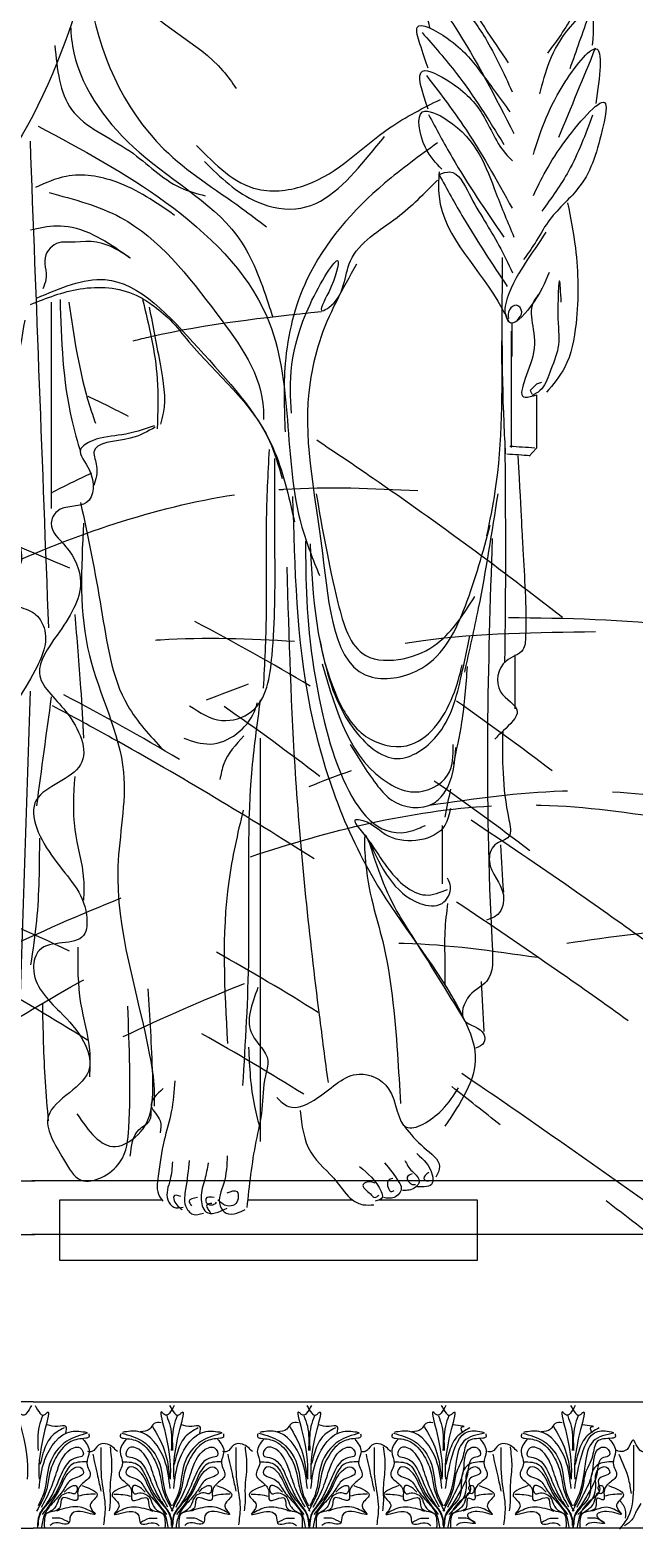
# Model space of a CAD drawing. Extents: x 3172 to 33391, y 13916 to 34175.
# Drawn here: x 8666 to 9230, y 30020 to 31418 of the extents above; entities that cross this region are included whole.
import ezdxf

# ---------------------------------------------------------------- set-up
doc = ezdxf.new("R2010")
doc.units = 0
doc.layers.get('0').update_dxf_attribs({"linetype": 'CONTINUOUS'})

# ---------------------------------------------------------------- blocks, each defined once
blk = doc.blocks.new('A$C62E27FF9')
at = {"color": 4}
for points, knots in [([(2604.1, 2648.1), (2609.5, 2649.5), (2666.8, 2663.5), (2726.1, 2669.8), (2779.8, 2675.6)], [3951.174304, 3951.174304, 3951.174304, 3951.174304, 3968.104713, 4129.127709, 4129.127709, 4129.127709, 4129.127709]), ([(2019.6, 2390.1), (2077, 2434.7), (2152.5, 2490.4), (2231.3, 2543.7), (2249, 2555.4)], [3316.933159, 3316.933159, 3316.933159, 3316.933159, 3535.309121, 3597.934756, 3597.934756, 3597.934756, 3597.934756]), ([(2740.1, 2509.4), (2741.6, 2509.5), (2784.5, 2512.6), (2827.9, 2510.5), (2869.6, 2508.4)], [1949.480807, 1949.480807, 1949.480807, 1949.480807, 1954.279277, 2079.106889, 2079.106889, 2079.106889, 2079.106889]), ([(1721.3, 2286.4), (1741.6, 2304.2), (1790.9, 2346.6), (1840.8, 2388), (1870.3, 2411.9)], [3033.684273, 3033.684273, 3033.684273, 3033.684273, 3114.834321, 3229.132713, 3229.132713, 3229.132713, 3229.132713]), ([(2624.9, 2369.1), (2626.5, 2369.2), (2669.4, 2372.3), (2712.7, 2370.2), (2754.5, 2368.1)], [1949.480807, 1949.480807, 1949.480807, 1949.480807, 1954.279277, 2079.106889, 2079.106889, 2079.106889, 2079.106889]), ([(1742, 2211.8), (1762.3, 2229.6), (1811.6, 2271.9), (1861.5, 2313.4), (1891, 2337.3)], [3033.684273, 3033.684273, 3033.684273, 3033.684273, 3114.834321, 3229.132713, 3229.132713, 3229.132713, 3229.132713])]:
    blk.add_open_spline(points, degree=3, knots=knots, dxfattribs=at)
for points in [[(2424.6, 2577.6), (2437.1, 2584.1), (2449.6, 2590.3), (2462.3, 2596.2)], [(2527.7, 2506.4), (2540.1, 2512.9), (2552.7, 2519.1), (2565.4, 2525)], [(2479.4, 2436), (2550.1, 2467.3), (2623.5, 2493.2), (2698.6, 2504.6)], [(2255, 2326.1), (2290.2, 2347.2), (2326.1, 2367.3), (2362.8, 2386.3)], [(2029.3, 2247.1), (2058.6, 2269.4), (2088.3, 2291.2), (2118.6, 2312.2)], [(2246.1, 2242), (2275.4, 2264.3), (2305.1, 2286.1), (2335.4, 2307.1)], [(2377.1, 2257.7), (2412.3, 2278.9), (2448.2, 2298.9), (2484.9, 2317.9)], [(2050, 2172.5), (2079.3, 2194.8), (2109, 2216.6), (2139.3, 2237.6)], [(1743.9, 2044.1), (1796.1, 2089), (1848.3, 2133.9), (1901.4, 2177.6)], [(1870.4, 2126.6), (1884.1, 2140), (1897.9, 2153.2), (1911.8, 2166.4)], [(1641, 1914.7), (1686.1, 1959.5), (1732, 2003.5), (1778.5, 2046.6)]]:
    blk.add_open_spline(points, degree=3, dxfattribs=at)

msp = doc.modelspace()

# ---------------------------------------------------------------- linework, layer by layer
for p, q in [((9116.0932, 31144.24207), (9116.0932, 31113.31105)), ((9115.52053, 31136.65571), (9115.52053, 31028.42354)), ((9139.29166, 31087.43373), (9133.17087, 31081.31864)), ((9143.88227, 31088.9625), (9139.29166, 31087.43373)), ((9133.17087, 31081.31864), (9134.70108, 31078.26109)), ((9139.27165, 31077.569), (9139.27165, 31037.51944)), ((9139.06676, 31051.73394), (9139.06676, 31027.6843)), ((9139.06676, 31027.6843), (9132.37887, 31020.11311)), ((6875.46774, 30344.51661), (8670.85692, 30344.51661)), ((10463.49814, 30344.51661), (8668.10896, 30344.51661)), ((6825.47844, 30294.50592), (8670.85692, 30294.50592)), ((10513.48744, 30294.50592), (8668.10896, 30294.50592))]:
    msp.add_line(p, q)
at = {"color": 7}
for p, q in [((8669.48294, 30138.47704), (6669.48294, 30138.47704)), ((8669.48294, 30138.47704), (10669.48294, 30138.47704)), ((7118.87267, 30020.6218), (8669.48294, 30020.6218)), ((10220.09321, 30020.6218), (8669.48294, 30020.6218))]:
    msp.add_line(p, q, dxfattribs=at)
for points in [[(8992.75288, 30326.86981), (9083.91757, 30326.86981), (9083.91757, 30270.21342), (8694.20083, 30270.21342), (8694.20083, 30326.86981), (8789.48811, 30326.86981)], [(8869.56374, 30326.86981), (8967.21728, 30326.86981)], [(8869.56374, 30326.86981), (8967.21728, 30326.86981)], [(8992.75288, 30326.86981), (9083.91757, 30326.86981)]]:
    msp.add_lwpolyline(points)
for points, knots in [([(8703.33713, 31667.21043), (8710.7382, 31624.27494), (8721.87888, 31497.5037), (8711.78679, 31431.97808), (8663.40171, 31312.6012), (8615.57967, 31267.47212), (8612.15395, 31222.97931), (8598.45111, 31181.90903), (8565.90685, 31157.95137)], [253.5739296484, 253.5739296484, 253.5739296484, 253.5739296484, 345.8093518871, 408.0087465522, 535.4604609655, 573.3176536095, 626.1513817813, 666.0048240641, 666.0048240641, 666.0048240641, 666.0048240641]), ([(8704.25051, 31421.13671), (8704.6251, 31412.74175), (8709.76244, 31368.35402), (8766.9558, 31292.2509), (8861.85941, 31243.66948), (8884.08404, 31176.77949), (8892.02186, 31152.99243), (8892.9869, 31150.1005)], [39.1614010004, 39.1614010004, 39.1614010004, 39.1614010004, 57.0291236309, 135.0084317071, 224.5337069548, 271.0748212991, 277.5161964783, 277.5161964783, 277.5161964783, 277.5161964783]), ([(9121.83901, 31020.5765), (9124.98154, 30960.2788), (9126.85558, 30920.32703), (9130.1392, 30877.54163), (9128.34535, 30835.98089), (9104.65775, 30831.09621), (9097.69255, 30798.89207), (9130.13479, 30784.15574), (9110.25612, 30766.55759), (9102.84488, 30758.99032), (9100.39673, 30756.49063)], [96.5683383719, 96.5683383719, 96.5683383719, 96.5683383719, 126.0284216561, 182.6555600069, 191.9653290195, 205.1393600299, 225.5522623693, 242.3913037099, 258.101777564, 265.8512999816, 265.8512999816, 265.8512999816, 265.8512999816]), ([(9107.68535, 30763.78989), (9106.96336, 30738.17129), (9107.07271, 30707.32881), (9117.43421, 30663.18458), (9097.42413, 30660.05605), (9091.55913, 30634.70238), (9112.12292, 30618.03674), (9106.45565, 30592.43279), (9096.41909, 30588.99084), (9092.59824, 30587.68051)], [190.6414678261, 190.6414678261, 190.6414678261, 190.6414678261, 248.1028383291, 259.0572277176, 269.7102619997, 281.258277297, 304.996041573, 318.2884993581, 326.4594959815, 326.4594959815, 326.4594959815, 326.4594959815])]:
    msp.add_open_spline(points, degree=3, knots=knots)
for points in [[(8721.88944, 31564.40834), (8721.88944, 31451.41529), (8791.48842, 31306.55241), (8863.98734, 31251.50452), (8887.18701, 31234.12096)], [(8740.05536, 31555.43671), (8764.62261, 31449.07773), (8846.51346, 31379.53531), (8858.79706, 31363.17239)], [(9040.38628, 31497.56565), (9068.52905, 31453.38246), (9112.7534, 31387.10769)], [(9191.00279, 31479.22469), (9173.17024, 31431.71549), (9149.3935, 31396.0836)], [(9039.59285, 31420.00031), (9035.45475, 31465.74539), (9063.43614, 31445.41424), (9091.41751, 31409.83473), (9116.46802, 31360.01059)], [(9036.3659, 31459.40745), (9062.49845, 31421.24925), (9118.0444, 31321.03148)], [(9037.99852, 31381.8794), (9030.36724, 31404.75194), (9027.82347, 31420.00031), (9055.80486, 31409.83473), (9086.32998, 31379.338), (9114.31137, 31341.21709)], [(9142.35206, 31358.02656), (9170.79735, 31420.48473), (9187.81498, 31434.08616), (9191.21849, 31403.48296)], [(9188.0307, 31431.71549), (9170.19815, 31381.23698)], [(9032.3455, 31415.22426), (9064.50866, 31377.06606), (9108.733, 31310.79129)], [(8689.67598, 31403.16324), (8705.27296, 31343.43043), (8759.86243, 31304.47425), (8806.6534, 31270.71222), (8830.04889, 31262.92098)], [(9136.23127, 31301.46195), (9163.9903, 31366.07904), (9194.62203, 31400.08261), (9194.62203, 31349.07727)], [(9193.97487, 31400.53758), (9159.79582, 31317.39649)], [(9037.99852, 31343.7585), (9032.91099, 31379.338), (9058.34861, 31369.17243), (9088.87375, 31338.67571), (9111.7676, 31300.5548), (9116.85513, 31295.47201)], [(9036.3659, 31375.05773), (9070.53926, 31328.86623), (9116.46802, 31251.34157)], [(8821.94621, 31309.9929), (8879.26978, 31269.08559), (8924.30973, 31273.17633), (9002.10602, 31326.35582), (9049.58459, 31352.90854)], [(9136.23127, 31263.24263), (9166.83521, 31315.22091), (9203.55995, 31348.85392), (9200.49957, 31324.39355), (9177.54661, 31269.35772), (9150.00304, 31238.78226), (9137.76148, 31218.90821), (9127.05008, 31203.62048)], [(9050.71733, 31287.84783), (9035.45475, 31308.17898), (9032.91099, 31341.21709), (9055.80486, 31333.59292), (9101.59256, 31264.97528), (9118.0444, 31224.56805)], [(9038.37609, 31338.90786), (9060.48826, 31298.74133), (9108.733, 31224.43326)], [(9191.36906, 31338.06941), (9169.03172, 31285.99748), (9144.21246, 31248.80324)], [(8674.07899, 31327.84796), (8793.2844, 31256.81341), (8887.45887, 31150.45441), (8920.21519, 30954.09936), (8936.59336, 30909.10133)], [(8666.47569, 31314.00213), (8683.66901, 30860.03024)], [(8829.18786, 31294.96339), (8878.48713, 31257.29903), (8919.08653, 31251.50452), (8982.88559, 31300.7579), (8997.38536, 31318.14144)], [(9046.68463, 31312.34693), (8997.38536, 31274.68257), (8924.88644, 31184.86759), (8904.58674, 31106.64164), (8904.58674, 31042.90196)], [(8801.4544, 31244.74144), (8746.86495, 31275.90637), (8700.07396, 31281.10054), (8671.47948, 31270.71222)], [(9048.17356, 31285.30643), (9048.17356, 31262.43389), (9106.68007, 31158.23675), (9109.22384, 31153.15396)], [(9048.17356, 31282.76504), (9058.34861, 31285.30643), (9076.15495, 31264.97528), (9104.13632, 31216.68881), (9116.85513, 31191.27487)], [(9048.17356, 31282.76504), (9071.06742, 31242.10275), (9111.7676, 31178.56789)], [(8910.38665, 31060.2855), (8927.7864, 31161.68952), (8953.88601, 31202.25113), (8945.18613, 31173.27856), (8939.38622, 31155.89501), (8945.18613, 31158.79227), (8965.48584, 31202.25113), (9008.9852, 31242.81274), (9046.68463, 31277.57983)], [(8684.19, 31265.99081), (8750.88903, 31242.81274), (8840.78769, 31152.99776), (8884.28705, 31063.18277), (8884.28705, 31054.49099)], [(9168.17362, 31256.39167), (9175.38968, 31214.57746), (9176.0164, 31143.99834), (9165.30502, 31102.72146), (9148.47285, 31079.78986)], [(8666.79025, 31231.22371), (8721.88944, 31228.32645), (8759.58888, 31205.14839), (8739.28919, 31216.73742), (8698.6898, 31219.63468), (8695.78984, 31219.63468), (8681.29005, 31208.04565), (8681.29005, 31184.86759), (8678.39009, 31176.17581)], [(9147.96864, 31228.99615), (9127.76366, 31198.71689), (9110.44511, 31162.67017), (9109.82745, 31153.00152), (9113.39434, 31145.87569)], [(8971.28576, 31199.35388), (8936.48628, 31126.92243), (8927.7864, 31089.25808), (8939.38622, 30929.90891), (8985.78553, 30814.0186), (9032.18484, 30822.71038), (9072.78426, 30880.65553), (9095.9839, 30955.98423)], [(9107.15997, 31205.50019), (9108.60318, 31051.22017), (9110.04641, 31022.38279)], [(8672.59017, 31167.48404), (8736.38923, 31184.86759), (8823.38794, 31121.12792), (8892.9869, 31028.41567), (8913.28661, 30958.88148)], [(9150.85508, 31191.50755), (9133.53651, 31159.78642), (9113.33155, 31145.36774), (9110.44511, 31152.57708)], [(9162.24463, 31163.87238), (9160.71444, 31183.74643), (9159.18423, 31148.58466), (9159.18423, 31121.06674), (9151.53325, 31098.13514), (9142.35206, 31081.31864), (9134.70108, 31076.73232)], [(8666.79025, 31161.68952), (8713.18957, 31176.17581), (8765.3888, 31170.3813), (8779.88859, 31161.68952), (8797.28834, 31147.20323), (8814.68807, 31126.92243), (8890.08696, 31034.21019), (8901.68678, 30999.44309)], [(9141.70796, 31171.7068), (9137.25017, 31165.91707), (9136.35862, 31116.92705), (9128.58029, 31075.20354), (9139.27165, 31077.569)], [(8686.21761, 31163.71144), (8686.21761, 31031.91255), (8686.21761, 30976.99634), (8686.21761, 30971.50473)], [(8694.46272, 31166.45724), (8705.45619, 31053.87902), (8713.7013, 31023.67511)], [(8702.70782, 31163.71144), (8721.9464, 31067.60808), (8727.44313, 31051.13322)], [(8771.41703, 31166.45724), (8785.15887, 31092.32037), (8785.15887, 31045.64159)], [(8788.45692, 31049.96053), (8791.05642, 31060.34885), (8788.45692, 31104.49918), (8778.05893, 31159.03784)], [(9120.97395, 31147.21179), (9125.43255, 31154.78297), (9120.5281, 31161.01806), (9113.84019, 31156.56443), (9112.94847, 31148.54788)], [(8661.56332, 31147.13679), (8656.65095, 30938.55511), (8656.65095, 30918.92389), (8639.45763, 30906.65438), (8651.73857, 30882.11536), (8668.93189, 30874.75364), (8678.75664, 30862.48414), (8671.38807, 30820.7678), (8629.63286, 30698.07269), (8651.73857, 30671.07977), (8651.73857, 30656.35637), (8614.89574, 30536.11515), (8641.9138, 30514.03004), (8654.19475, 30494.39882), (8624.72048, 30460.04419), (8629.63286, 30437.95908), (8629.63286, 30415.87395), (8614.89574, 30408.51225)], [(9106.38199, 31127.61364), (9100.39673, 30987.63064), (9092.59824, 30946.07737)], [(8782.4105, 31048.38741), (8752.17845, 31040.14998), (8724.69477, 31034.65836), (8713.7013, 31026.42093), (8721.9464, 31007.20025), (8719.19804, 30976.99634), (8691.71435, 30968.75891), (8686.21761, 30957.77567), (8699.95946, 30935.80919), (8713.7013, 30902.85947), (8691.71435, 30853.43488), (8675.22414, 30817.73936), (8699.95946, 30782.04382), (8713.7013, 30732.61924), (8672.47577, 30699.66953), (8688.96599, 30644.75331), (8719.19804, 30592.58293), (8716.44966, 30573.36225), (8675.22414, 30559.6332), (8669.72741, 30543.15834), (8694.46272, 30501.97119), (8716.44966, 30474.51309), (8721.9464, 30449.8008), (8683.62729, 30405.13105), (8697.60095, 30364.70002), (8714.25705, 30345.28598), (8750.3453, 30361.92659), (8758.67334, 30393.82107), (8757.67518, 30507.46281)], [(8783.25793, 31047.36345), (8759.86243, 31036.97514), (8726.06895, 31023.98974), (8728.66845, 31011.00435), (8726.06895, 30992.82479)], [(8815.39093, 30787.53545), (8845.62298, 30773.80639), (8873.10667, 30782.04382), (8892.34525, 30834.21422), (8895.09361, 30927.57176), (8895.09361, 31018.1835)], [(8889.59687, 31026.42093), (8886.8485, 30957.77567), (8886.8485, 30872.65556), (8884.10014, 30804.01031)], [(9111.48962, 31022.38279), (9133.13781, 31020.94092)], [(9114.37603, 31029.59213), (9137.46745, 31028.15026)], [(8713.7013, 30976.99634), (8732.93987, 30878.14718), (8757.67518, 30787.53545), (8790.65561, 30746.3483)], [(8911.58381, 30982.48796), (8928.07404, 30784.78964), (8994.03487, 30614.54941), (9068.24082, 30501.97119), (9081.98266, 30460.78404), (9053.60575, 30395.49668)], [(8933.58632, 30984.95681), (8953.88601, 30883.55279), (8979.98563, 30834.29941), (9014.78511, 30831.40215), (9046.68463, 30845.88844), (9081.48411, 30889.34731)], [(9102.99623, 30985.03357), (9084.79973, 30878.55333), (9071.80225, 30818.82052)], [(8716.44966, 30957.77567), (8721.9464, 30834.21422), (8753.69797, 30725.48123), (8748.52952, 30637.69963), (8778.10546, 30461.77021), (8782.2695, 30429.87571), (8782.4105, 30414.10527)], [(8923.63084, 30940.88322), (8931.42933, 30821.4176), (9022.41179, 30670.78703), (9035.40927, 30675.98119)], [(8927.7864, 30938.60068), (8953.88601, 30793.7378), (8979.98563, 30758.97071), (9017.68507, 30750.27893), (9061.18443, 30796.63505), (9069.8843, 30825.60763)], [(9097.79724, 30943.4803), (9097.79724, 30564.3068), (9092.59824, 30530.54478), (9077.00124, 30517.55938), (9071.80225, 30494.18567), (9089.99875, 30481.20028), (9089.99875, 30473.40904), (9082.20024, 30468.21489)], [(8906.08708, 30916.58852), (8914.33219, 30718.89019), (8936.31913, 30499.22538), (8944.56424, 30436.07174)], [(8708.20455, 30872.65556), (8713.7013, 30804.01031), (8716.44966, 30757.33153)], [(8936.62833, 30849.98546), (8967.82231, 30766.87895), (9009.41428, 30738.31108), (9045.80726, 30759.08771), (9069.20275, 30816.22345), (9077.00124, 30852.58255)], [(9119.06829, 30834.92938), (9119.06829, 30784.6719)], [(8939.22782, 30826.61176), (9001.61579, 30714.93737), (9025.01128, 30707.14614), (9056.20527, 30722.72861), (9061.40426, 30751.29647)], [(9074.40175, 30824.01467), (9069.20275, 30772.0731), (9061.40426, 30733.11692)], [(8666.47569, 30801.13658), (8656.65095, 30499.30662)], [(8686.21761, 30795.77288), (8672.47577, 30694.1779)], [(8881.35176, 30793.02707), (8873.10667, 30724.38181), (8870.35829, 30554.14159), (8864.86156, 30433.32594)], [(8809.89419, 30757.33153), (8834.62951, 30751.83991), (8875.85503, 30782.04382), (8878.6034, 30790.28125)], [(8865.92656, 30759.37945), (8847.37506, 30733.43154), (8843.66477, 30718.60417)], [(8881.35176, 30757.33153), (8881.35176, 30381.15554)], [(8965.22281, 30751.29647), (8991.2178, 30712.34029), (9004.21529, 30699.3549), (9043.20776, 30696.75782), (9053.60575, 30707.14614), (9064.00376, 30748.69939)], [(8708.20455, 30721.636), (8708.20455, 30672.21142), (8716.44966, 30625.53265), (8716.44966, 30606.31197)], [(9058.80476, 30709.74321), (9053.60575, 30683.77243)], [(8865.30214, 30690.2733), (8851.95471, 30623.59825), (8850.84242, 30472.46814)], [(9058.80476, 30691.56366), (9053.60575, 30675.98119), (9001.61579, 30665.59287), (8973.0213, 30681.17535), (8970.42181, 30681.17535), (8975.6208, 30670.78703), (9001.61579, 30634.42793), (9035.40927, 30611.05422), (9056.20527, 30616.24838)], [(9072.57571, 30493.51116), (9023.10508, 30573.13966), (8990.12465, 30639.0391), (8979.13118, 30666.49721), (8979.13118, 30647.27653), (8995.62138, 30567.64804), (9009.36323, 30463.30725), (9012.11161, 30416.62848)], [(9051.00625, 30675.98119), (9051.00625, 30621.44254)], [(8675.22414, 30663.97399), (8672.47577, 30587.09131), (8666.97903, 30545.90416)], [(8983.41929, 30660.39872), (9001.61579, 30626.63669), (9030.21028, 30603.26298), (9051.00625, 30603.26298), (9058.80476, 30618.84545), (9056.20527, 30626.63669)], [(9105.59573, 30657.80164), (9108.19523, 30613.6513)], [(9056.20527, 30603.26298), (9053.60575, 30577.2922), (9053.60575, 30548.72433), (9053.60575, 30527.9477)], [(8710.95293, 30562.37902), (8713.7013, 30510.20862), (8721.9464, 30466.27566), (8721.9464, 30441.56337)], [(9087.39923, 30530.54478), (9089.99875, 30483.79736)], [(8710.15329, 30407.05129), (8746.24153, 30376.54352), (8769.83768, 30390.41068), (8780.94176, 30443.10593), (8776.77772, 30523.53551)], [(8879.17073, 30524.76192), (8873.97174, 30480.61158), (8888.41652, 30456.75891), (8886.19194, 30442.31265), (8882.85509, 30411.19763), (8877.29365, 30381.19385), (8868.77274, 30319.59269)], [(8677.9725, 30510.20862), (8680.5692, 30436.90556), (8683.46923, 30400.37622)], [(8870.35829, 30469.02147), (8875.85503, 30414.10527), (8881.35176, 30392.13879)], [(8896.68012, 30422.1201), (8907.67361, 30413.88267), (8935.15728, 30422.1201), (8973.63445, 30444.08658), (9001.11812, 30430.35753), (9017.60834, 30394.66201), (9050.73763, 30410.49046), (9066.33461, 30431.26709)], [(8790.65561, 30430.58013), (8779.66214, 30414.10527), (8787.90725, 30400.37622), (8787.90725, 30389.39297)], [(8801.6582, 30437.86764), (8798.32133, 30408.97513), (8791.64761, 30382.30511), (8786.08618, 30348.96759), (8787.19848, 30330.07632), (8790.53533, 30325.63132)], [(8760.06136, 30367.47345), (8768.3894, 30392.43435), (8778.10546, 30400.75466), (8779.49348, 30411.84839)], [(8918.44824, 30410.08638), (8928.4588, 30371.1926), (8952.9291, 30343.41133), (8967.38882, 30326.74257), (8977.39941, 30322.29757), (8987.40997, 30322.29757)], [(9016.32941, 30394.52887), (9034.12599, 30375.63761), (9048.58571, 30357.85759), (9045.24886, 30347.85633)], [(8799.43361, 30362.3026), (8797.20905, 30345.63383), (8794.98448, 30326.74257), (8800.54592, 30320.07507), (8809.4442, 30320.07507)], [(8815.00563, 30363.41384), (8811.66877, 30336.74383), (8811.66877, 30321.18632), (8818.34248, 30313.40757), (8828.35307, 30314.51881)], [(8832.8022, 30361.19134), (8829.46535, 30345.63383), (8826.12848, 30328.96508), (8830.57763, 30315.63007), (8850.59878, 30318.96381)], [(8850.59878, 30367.85885), (8847.26192, 30342.30008), (8843.92507, 30321.18632), (8849.4865, 30314.51881), (8859.49707, 30314.51881), (8867.28307, 30317.85257)], [(8997.42056, 30361.19134), (9010.76799, 30343.41133), (9012.99256, 30337.85508), (9006.31884, 30328.96508), (8996.30828, 30328.96508)], [(9016.32941, 30363.41384), (9023.00312, 30353.41259), (9029.67684, 30343.41133), (9028.56456, 30341.18883), (9023.00312, 30336.74383), (9017.44171, 30335.63258), (9014.10484, 30335.63258)], [(9027.45227, 30370.08135), (9041.91199, 30350.07883), (9041.91199, 30342.30008), (9027.45227, 30338.96633)], [(8974.06254, 30357.85759), (8994.08369, 30334.52132), (8995.19597, 30328.96508), (8988.52226, 30325.63132)], [(9005.20656, 30346.74509), (9000.75741, 30344.52259), (9004.09427, 30334.52132), (9006.31884, 30335.63258)], [(9023.00312, 30351.19009), (9018.55399, 30347.85633), (9023.00312, 30341.18883), (9026.33999, 30341.18883)], [(9038.57514, 30352.30134), (9034.12599, 30346.74509), (9036.35056, 30344.52259), (9038.57514, 30344.52259)], [(8807.21963, 30330.07632), (8800.54592, 30330.07632), (8800.54592, 30327.85382), (8808.33192, 30317.85257)], [(8850.59878, 30333.41008), (8859.49707, 30334.52132), (8860.60935, 30327.85382), (8857.2725, 30322.29757), (8850.59878, 30321.18632), (8841.7005, 30326.74257)], [(8988.52226, 30342.30008), (8980.73626, 30343.41133), (8977.39941, 30341.18883), (8984.07312, 30332.29882), (8988.52226, 30328.96508), (8991.85912, 30331.18758)], [(8822.79163, 30328.96508), (8815.00563, 30325.63132), (8817.2302, 30321.18632)], [(8838.36363, 30328.96508), (8830.57763, 30327.85382), (8831.68992, 30323.40882), (8833.91448, 30322.29757), (8837.25135, 30322.29757), (8840.5882, 30324.52007)], [(8836.13907, 30323.40882), (8831.68992, 30322.29757), (8835.02678, 30314.51881)], [(8667.79987, 30135.12409), (8658.57193, 30126.51625), (8656.41838, 30128.66836), (8658.57193, 30112.52814), (8663.9558, 30066.26018)], [(8671.16601, 30135.12409), (8680.39395, 30126.51625), (8682.5475, 30128.66836), (8680.39395, 30112.52814), (8675.01009, 30066.26018)], [(8801.07799, 30135.12409), (8791.85005, 30126.51625), (8789.6965, 30128.66836), (8791.85005, 30112.52814), (8797.23392, 30066.26018)], [(8796.75451, 30135.12409), (8805.98246, 30126.51625), (8808.136, 30128.66836), (8805.98246, 30112.52814), (8800.59859, 30066.26018)], [(8929.16192, 30135.12409), (8919.93398, 30126.51625), (8917.78043, 30128.66836), (8919.93398, 30112.52814), (8925.31785, 30066.26018)], [(8924.83844, 30135.12409), (8934.06638, 30126.51625), (8936.21993, 30128.66836), (8934.06638, 30112.52814), (8928.68252, 30066.26018)], [(9054.64014, 30135.12409), (9045.4122, 30126.51625), (9043.25865, 30128.66836), (9045.4122, 30112.52814), (9050.79607, 30066.26018)], [(9050.31666, 30135.12409), (9059.5446, 30126.51625), (9061.69815, 30128.66836), (9059.5446, 30112.52814), (9054.16073, 30066.26018)], [(9175.31398, 30135.12409), (9166.08604, 30126.51625), (9163.93249, 30128.66836), (9166.08604, 30112.52814), (9171.46991, 30066.26018)], [(9170.9905, 30135.12409), (9180.21844, 30126.51625), (9182.37199, 30128.66836), (9180.21844, 30112.52814), (9174.83457, 30066.26018)], [(8678.24041, 30125.44019), (8675.01009, 30115.7563), (8673.93231, 30093.16035)], [(8794.0036, 30125.44019), (8797.23392, 30115.7563), (8798.3117, 30093.16035)], [(8803.82891, 30125.44019), (8800.59859, 30115.7563), (8799.52081, 30093.16035)], [(8922.08753, 30125.44019), (8925.31785, 30115.7563), (8926.39563, 30093.16035)], [(8931.91284, 30125.44019), (8928.68252, 30115.7563), (8927.60474, 30093.16035)], [(9047.56574, 30125.44019), (9050.79607, 30115.7563), (9051.87384, 30093.16035)], [(9057.39105, 30125.44019), (9054.16073, 30115.7563), (9053.08296, 30093.16035)], [(9168.23959, 30125.44019), (9171.46991, 30115.7563), (9172.54768, 30093.16035)], [(9178.0649, 30125.44019), (9174.83457, 30115.7563), (9173.7568, 30093.16035)], [(8721.29832, 30108.67917), (8721.29832, 30105.52669), (8718.59335, 30104.62564), (8704.62136, 30101.47316), (8691.55069, 30087.96218), (8684.79028, 30071.29812), (8682.08531, 30057.33661), (8672.62093, 30036.61962)], [(8720.23558, 30109.29997), (8700.85265, 30101.76819), (8684.70105, 30080.24829), (8679.31718, 30053.34871), (8673.93231, 30041.51271)], [(8675.01009, 30057.65234), (8680.39395, 30084.5525), (8705.07252, 30110.9312), (8719.49467, 30110.03015)], [(8698.29306, 30114.21849), (8685.81993, 30105.37356), (8678.57828, 30090.498), (8675.76102, 30080.0449)], [(8699.90221, 30109.39398), (8699.90221, 30115.42461), (8692.25751, 30115.42461), (8682.60164, 30117.03278)], [(8750.94569, 30108.67917), (8750.94569, 30105.52669), (8753.65065, 30104.62564), (8767.62265, 30101.47316), (8780.69331, 30087.96218), (8787.45373, 30071.29812), (8790.1587, 30057.33661), (8799.62307, 30036.61962)], [(8752.00842, 30109.29997), (8771.39135, 30101.76819), (8787.54296, 30080.24829), (8792.92683, 30053.34871), (8798.3117, 30041.51271)], [(8797.23392, 30057.65234), (8791.85005, 30084.5525), (8767.17148, 30110.9312), (8752.74933, 30110.03015)], [(8788.85333, 30119.04299), (8782.41575, 30118.23891), (8777.99035, 30113.01236), (8769.13855, 30110.60011)], [(8780.80661, 30115.42461), (8791.66959, 30093.71434), (8796.90006, 30067.17955)], [(8846.88682, 30108.67917), (8846.88682, 30105.52669), (8844.18185, 30104.62564), (8830.20986, 30101.47316), (8817.13919, 30087.96218), (8810.37878, 30071.29812), (8807.67381, 30057.33661), (8798.20943, 30036.61962)], [(8845.82408, 30109.29997), (8826.44115, 30101.76819), (8810.28955, 30080.24829), (8804.90568, 30053.34871), (8799.52081, 30041.51271)], [(8800.59859, 30057.65234), (8805.98246, 30084.5525), (8830.66102, 30110.9312), (8845.08317, 30110.03015)], [(8823.45546, 30114.21849), (8810.98233, 30105.37356), (8803.74068, 30090.498), (8800.92342, 30080.0449)], [(8825.06461, 30109.39398), (8825.06461, 30115.42461), (8817.41992, 30115.42461), (8807.76404, 30117.03278)], [(8879.02962, 30108.67917), (8879.02962, 30105.52669), (8881.73458, 30104.62564), (8895.70657, 30101.47316), (8908.77724, 30087.96218), (8915.53766, 30071.29812), (8918.24262, 30057.33661), (8927.707, 30036.61962)], [(8880.09235, 30109.29997), (8899.47528, 30101.76819), (8915.62689, 30080.24829), (8921.01075, 30053.34871), (8926.39563, 30041.51271)], [(8925.31785, 30057.65234), (8919.93398, 30084.5525), (8895.25541, 30110.9312), (8880.83326, 30110.03015)], [(8916.93726, 30119.04299), (8910.49968, 30118.23891), (8906.07428, 30113.01236), (8897.22248, 30110.60011)], [(8908.89053, 30115.42461), (8919.75352, 30093.71434), (8924.98399, 30067.17955)], [(8974.97075, 30108.67917), (8974.97075, 30105.52669), (8972.26578, 30104.62564), (8958.29379, 30101.47316), (8945.22312, 30087.96218), (8938.46271, 30071.29812), (8935.75774, 30057.33661), (8926.29336, 30036.61962)], [(8973.90801, 30109.29997), (8954.52508, 30101.76819), (8938.37348, 30080.24829), (8932.98961, 30053.34871), (8927.60474, 30041.51271)], [(8928.68252, 30057.65234), (8934.06638, 30084.5525), (8958.74495, 30110.9312), (8973.1671, 30110.03015)], [(8951.53939, 30114.21849), (8939.06626, 30105.37356), (8931.82461, 30090.498), (8929.00735, 30080.0449)], [(8953.14854, 30109.39398), (8953.14854, 30115.42461), (8945.50385, 30115.42461), (8935.84797, 30117.03278)], [(9004.50783, 30108.67917), (9004.50783, 30105.52669), (9007.2128, 30104.62564), (9021.18479, 30101.47316), (9034.25546, 30087.96218), (9041.01587, 30071.29812), (9043.72084, 30057.33661), (9053.18522, 30036.61962)], [(9005.57057, 30109.29997), (9024.9535, 30101.76819), (9041.1051, 30080.24829), (9046.48897, 30053.34871), (9051.87384, 30041.51271)], [(9050.79607, 30057.65234), (9045.4122, 30084.5525), (9020.73363, 30110.9312), (9006.31148, 30110.03015)], [(9042.41548, 30119.04299), (9035.9779, 30118.23891), (9031.5525, 30113.01236), (9022.7007, 30110.60011)], [(9034.36875, 30115.42461), (9045.23173, 30093.71434), (9050.46221, 30067.17955)], [(9091.82876, 30108.67917), (9091.82876, 30105.52669), (9089.12379, 30104.62564), (9075.1518, 30101.47316), (9070.70134, 30087.96218), (9063.94093, 30071.29812), (9061.23596, 30057.33661), (9051.77158, 30036.61962)], [(9090.76602, 30109.29997), (9071.3831, 30101.76819), (9063.8517, 30080.24829), (9058.46783, 30053.34871), (9053.08296, 30041.51271)], [(9054.16073, 30057.65234), (9059.5446, 30084.5525), (9075.60297, 30110.9312), (9090.02512, 30110.03015)], [(9077.01761, 30114.21849), (9064.54448, 30105.37356), (9057.30283, 30090.498), (9054.48557, 30080.0449)], [(9070.00655, 30109.39398), (9070.00655, 30115.42461), (9070.98206, 30115.42461), (9061.32619, 30117.03278)], [(9125.18167, 30108.67917), (9125.18167, 30105.52669), (9127.88664, 30104.62564), (9141.85863, 30101.47316), (9154.9293, 30087.96218), (9161.68971, 30071.29812), (9164.39468, 30057.33661), (9173.85906, 30036.61962)], [(9126.24441, 30109.29997), (9145.62734, 30101.76819), (9161.77894, 30080.24829), (9167.16281, 30053.34871), (9172.54768, 30041.51271)], [(9171.46991, 30057.65234), (9166.08604, 30084.5525), (9141.40747, 30110.9312), (9126.98532, 30110.03015)], [(9163.08932, 30119.04299), (9156.65174, 30118.23891), (9152.22634, 30113.01236), (9143.37454, 30110.60011)], [(9155.04259, 30115.42461), (9165.90557, 30093.71434), (9171.13605, 30067.17955)], [(9212.5026, 30108.67917), (9212.5026, 30105.52669), (9209.79763, 30104.62564), (9195.82564, 30101.47316), (9191.37518, 30087.96218), (9184.61477, 30071.29812), (9181.9098, 30057.33661), (9172.44542, 30036.61962)], [(9211.43987, 30109.29997), (9192.05694, 30101.76819), (9184.52554, 30080.24829), (9179.14167, 30053.34871), (9173.7568, 30041.51271)], [(9174.83457, 30057.65234), (9180.21844, 30084.5525), (9196.27681, 30110.9312), (9210.69896, 30110.03015)], [(9197.69145, 30114.21849), (9185.21832, 30105.37356), (9177.97667, 30090.498), (9175.15941, 30080.0449)], [(9190.68039, 30109.39398), (9190.68039, 30115.42461), (9191.6559, 30115.42461), (9182.00003, 30117.03278)], [(8677.12754, 30040.22262), (8685.6916, 30056.88668), (8692.00186, 30074.90113), (8707.32533, 30095.61872), (8713.18542, 30095.61872), (8715.88939, 30088.4127), (8710.48045, 30086.6112), (8695.60714, 30070.84819), (8688.39557, 30054.63465), (8681.18399, 30042.47465), (8674.87474, 30032.56668), (8673.52225, 30021.75766)], [(8715.88939, 30103.72519), (8721.74848, 30092.01571), (8719.49467, 30081.20669), (8722.6498, 30069.94714), (8715.88939, 30062.74113), (8710.93162, 30053.73361), (8710.48045, 30046.97812), (8696.50846, 30048.77962), (8694.25466, 30039.7721), (8689.29689, 30036.61962), (8681.63515, 30033.91766), (8679.83251, 30027.6121), (8679.83251, 30021.30713)], [(8748.03167, 30092.03839), (8738.81261, 30098.94655), (8730.36277, 30098.17898), (8724.21711, 30092.03839), (8720.37681, 30092.03839)], [(8732.66695, 30095.87626), (8733.43618, 30064.40439), (8736.50842, 30039.84068), (8734.9723, 30023.72027)], [(8741.11796, 30096.64383), (8742.65408, 30078.22139), (8741.11796, 30058.26312), (8741.11796, 30044.44612), (8740.3499, 30036.7697)], [(8756.35462, 30103.72519), (8750.49553, 30092.01571), (8752.74933, 30081.20669), (8749.59421, 30069.94714), (8756.35462, 30062.74113), (8761.31239, 30053.73361), (8761.76355, 30046.97812), (8775.73554, 30048.77962), (8777.98935, 30039.7721), (8782.94712, 30036.61962), (8790.60885, 30033.91766), (8792.4115, 30027.6121), (8792.4115, 30021.30713)], [(8795.11647, 30040.22262), (8786.55241, 30056.88668), (8780.24215, 30074.90113), (8764.91868, 30095.61872), (8759.05859, 30095.61872), (8756.35462, 30088.4127), (8761.76355, 30086.6112), (8776.63686, 30070.84819), (8783.84844, 30054.63465), (8791.06002, 30042.47465), (8797.36927, 30032.56668), (8798.72175, 30021.75766)], [(8802.71604, 30040.22262), (8811.2801, 30056.88668), (8817.59036, 30074.90113), (8832.91383, 30095.61872), (8838.77392, 30095.61872), (8841.47789, 30088.4127), (8836.06895, 30086.6112), (8821.19564, 30070.84819), (8813.98407, 30054.63465), (8806.77249, 30042.47465), (8800.46324, 30032.56668), (8799.11075, 30021.75766)], [(8841.47789, 30103.72519), (8847.33698, 30092.01571), (8845.08317, 30081.20669), (8848.2383, 30069.94714), (8841.47789, 30062.74113), (8836.52012, 30053.73361), (8836.06895, 30046.97812), (8822.09696, 30048.77962), (8819.84316, 30039.7721), (8814.88539, 30036.61962), (8807.22365, 30033.91766), (8805.42101, 30027.6121), (8805.42101, 30021.30713)], [(8874.01702, 30092.03839), (8864.79795, 30098.94655), (8856.34811, 30098.17898), (8850.20246, 30092.03839), (8846.36215, 30092.03839)], [(8858.65229, 30095.87626), (8859.42152, 30064.40439), (8862.49377, 30039.84068), (8860.95765, 30023.72027)], [(8867.1033, 30096.64383), (8868.63942, 30078.22139), (8867.1033, 30058.26312), (8867.1033, 30044.44612), (8866.33524, 30036.7697)], [(8884.43855, 30103.72519), (8878.57946, 30092.01571), (8880.83326, 30081.20669), (8877.67813, 30069.94714), (8884.43855, 30062.74113), (8889.39632, 30053.73361), (8889.84748, 30046.97812), (8903.81947, 30048.77962), (8906.07328, 30039.7721), (8911.03105, 30036.61962), (8918.69278, 30033.91766), (8920.49543, 30027.6121), (8920.49543, 30021.30713)], [(8923.20039, 30040.22262), (8914.63633, 30056.88668), (8908.32608, 30074.90113), (8893.00261, 30095.61872), (8887.14251, 30095.61872), (8884.43855, 30088.4127), (8889.84748, 30086.6112), (8904.72079, 30070.84819), (8911.93237, 30054.63465), (8919.14395, 30042.47465), (8925.4532, 30032.56668), (8926.80568, 30021.75766)], [(8930.79997, 30040.22262), (8939.36403, 30056.88668), (8945.67428, 30074.90113), (8960.99776, 30095.61872), (8966.85785, 30095.61872), (8969.56182, 30088.4127), (8964.15288, 30086.6112), (8949.27957, 30070.84819), (8942.068, 30054.63465), (8934.85642, 30042.47465), (8928.54717, 30032.56668), (8927.19468, 30021.75766)], [(8969.56182, 30103.72519), (8975.42091, 30092.01571), (8973.1671, 30081.20669), (8976.32223, 30069.94714), (8969.56182, 30062.74113), (8964.60405, 30053.73361), (8964.15288, 30046.97812), (8950.18089, 30048.77962), (8947.92709, 30039.7721), (8942.96932, 30036.61962), (8935.30758, 30033.91766), (8933.50494, 30027.6121), (8933.50494, 30021.30713)], [(9003.0746, 30092.03839), (8993.85553, 30098.94655), (8985.40569, 30098.17898), (8979.26004, 30092.03839), (8975.41974, 30092.03839)], [(8987.70987, 30095.87626), (8988.47911, 30064.40439), (8991.55135, 30039.84068), (8990.01523, 30023.72027)], [(8996.16088, 30096.64383), (8997.697, 30078.22139), (8996.16088, 30058.26312), (8996.16088, 30044.44612), (8995.39282, 30036.7697)], [(9009.91677, 30103.72519), (9004.05767, 30092.01571), (9006.31148, 30081.20669), (9003.15635, 30069.94714), (9009.91677, 30062.74113), (9014.87454, 30053.73361), (9015.3257, 30046.97812), (9029.29769, 30048.77962), (9031.55149, 30039.7721), (9036.50926, 30036.61962), (9044.171, 30033.91766), (9045.97364, 30027.6121), (9045.97364, 30021.30713)], [(9048.67861, 30040.22262), (9040.11455, 30056.88668), (9033.8043, 30074.90113), (9018.48083, 30095.61872), (9012.62073, 30095.61872), (9009.91677, 30088.4127), (9015.3257, 30086.6112), (9030.19901, 30070.84819), (9037.41059, 30054.63465), (9044.62216, 30042.47465), (9050.93141, 30032.56668), (9052.2839, 30021.75766)], [(9056.27819, 30040.22262), (9064.84225, 30056.88668), (9071.1525, 30074.90113), (9077.85577, 30095.61872), (9083.71586, 30095.61872), (9086.41983, 30088.4127), (9081.0109, 30086.6112), (9074.75779, 30070.84819), (9067.54621, 30054.63465), (9060.33464, 30042.47465), (9054.02538, 30032.56668), (9052.6729, 30021.75766)], [(9086.41983, 30103.72519), (9092.27892, 30092.01571), (9090.02512, 30081.20669), (9093.18024, 30069.94714), (9086.41983, 30062.74113), (9081.46206, 30053.73361), (9081.0109, 30046.97812), (9075.65911, 30048.77962), (9073.4053, 30039.7721), (9068.44753, 30036.61962), (9060.7858, 30033.91766), (9058.98315, 30027.6121), (9058.98315, 30021.30713)], [(9121.37699, 30092.03839), (9112.15792, 30098.94655), (9103.70809, 30098.17898), (9097.56243, 30092.03839), (9093.72213, 30092.03839)], [(9106.01227, 30095.87626), (9106.7815, 30064.40439), (9109.85374, 30039.84068), (9108.31762, 30023.72027)], [(9114.46328, 30096.64383), (9115.9994, 30078.22139), (9114.46328, 30058.26312), (9114.46328, 30044.44612), (9113.69522, 30036.7697)], [(9130.59061, 30103.72519), (9124.73151, 30092.01571), (9126.98532, 30081.20669), (9123.83019, 30069.94714), (9130.59061, 30062.74113), (9135.54838, 30053.73361), (9135.99954, 30046.97812), (9149.97153, 30048.77962), (9152.22534, 30039.7721), (9157.18311, 30036.61962), (9164.84484, 30033.91766), (9166.64749, 30027.6121), (9166.64749, 30021.30713)], [(9169.35245, 30040.22262), (9160.78839, 30056.88668), (9154.47814, 30074.90113), (9139.15467, 30095.61872), (9133.29457, 30095.61872), (9130.59061, 30088.4127), (9135.99954, 30086.6112), (9150.87285, 30070.84819), (9158.08443, 30054.63465), (9165.296, 30042.47465), (9171.60526, 30032.56668), (9172.95774, 30021.75766)], [(9176.95203, 30040.22262), (9185.51609, 30056.88668), (9191.82634, 30074.90113), (9198.52961, 30095.61872), (9204.3897, 30095.61872), (9207.09367, 30088.4127), (9201.68474, 30086.6112), (9195.43163, 30070.84819), (9188.22005, 30054.63465), (9181.00848, 30042.47465), (9174.69923, 30032.56668), (9173.34674, 30021.75766)], [(9207.09367, 30103.72519), (9212.95276, 30092.01571), (9210.69896, 30081.20669), (9213.85408, 30069.94714), (9207.09367, 30062.74113), (9202.1359, 30053.73361), (9201.68474, 30046.97812), (9196.33295, 30048.77962), (9194.07915, 30039.7721), (9189.12138, 30036.61962), (9181.45964, 30033.91766), (9179.657, 30027.6121), (9179.657, 30021.30713)], [(9241.98357, 30092.03839), (9237.37521, 30092.03839), (9228.9242, 30102.7851), (9225.0839, 30095.87626), (9218.17018, 30092.03839), (9212.79259, 30093.57354)], [(9229.69343, 30098.17898), (9229.69343, 30061.33341), (9224.31583, 30030.62911), (9216.63406, 30019.8824)], [(8719.49467, 30082.55767), (8704.62136, 30079.40518), (8700.11475, 30073.55015), (8688.39557, 30050.13119), (8674.87474, 30031.21511), (8673.97241, 30023.10864)], [(8724.98517, 30089.73568), (8729.59471, 30069.00983), (8732.66695, 30055.19283)], [(8752.74933, 30082.55767), (8767.62265, 30079.40518), (8772.12925, 30073.55015), (8783.84844, 30050.13119), (8797.36927, 30031.21511), (8798.27159, 30023.10864)], [(8845.08317, 30082.55767), (8830.20986, 30079.40518), (8825.70325, 30073.55015), (8813.98407, 30050.13119), (8800.46324, 30031.21511), (8799.56091, 30023.10864)], [(8850.97052, 30089.73568), (8855.58005, 30069.00983), (8858.65229, 30055.19283)], [(8880.83326, 30082.55767), (8895.70657, 30079.40518), (8900.21318, 30073.55015), (8911.93237, 30050.13119), (8925.4532, 30031.21511), (8926.35552, 30023.10864)], [(8973.1671, 30082.55767), (8958.29379, 30079.40518), (8953.78718, 30073.55015), (8942.068, 30050.13119), (8928.54717, 30031.21511), (8927.64484, 30023.10864)], [(8980.0281, 30089.73568), (8984.63763, 30069.00983), (8987.70987, 30055.19283)], [(9006.31148, 30082.55767), (9021.18479, 30079.40518), (9025.6914, 30073.55015), (9037.41059, 30050.13119), (9050.93141, 30031.21511), (9051.83374, 30023.10864)], [(9090.02512, 30082.55767), (9075.1518, 30079.40518), (9070.64519, 30073.55015), (9067.54621, 30050.13119), (9054.02538, 30031.21511), (9053.12306, 30023.10864)], [(9098.33049, 30089.73568), (9102.94003, 30069.00983), (9106.01227, 30055.19283)], [(9126.98532, 30082.55767), (9141.85863, 30079.40518), (9146.36524, 30073.55015), (9158.08443, 30050.13119), (9171.60526, 30031.21511), (9172.50758, 30023.10864)], [(9210.69896, 30082.55767), (9195.82564, 30079.40518), (9191.31904, 30073.55015), (9188.22005, 30050.13119), (9174.69923, 30031.21511), (9173.7969, 30023.10864)], [(9215.86483, 30089.73568), (9225.0839, 30065.93954), (9227.38808, 30052.89011)], [(8678.02886, 30033.46713), (8694.70582, 30058.23766), (8705.52268, 30075.35165), (8713.18542, 30077.60368), (8716.33955, 30072.64969), (8705.97385, 30066.34413), (8698.31111, 30057.33661), (8689.74805, 30046.52818), (8680.28267, 30033.91766), (8677.12754, 30021.75766)], [(8794.21514, 30033.46713), (8777.53819, 30058.23766), (8766.72132, 30075.35165), (8759.05859, 30077.60368), (8755.90446, 30072.64969), (8766.27016, 30066.34413), (8773.9329, 30057.33661), (8782.49596, 30046.52818), (8791.96134, 30033.91766), (8795.11647, 30021.75766)], [(8803.61736, 30033.46713), (8820.29432, 30058.23766), (8831.11118, 30075.35165), (8838.77392, 30077.60368), (8841.92805, 30072.64969), (8831.56235, 30066.34413), (8823.89961, 30057.33661), (8815.33655, 30046.52818), (8805.87117, 30033.91766), (8802.71604, 30021.75766)], [(8922.29907, 30033.46713), (8905.62212, 30058.23766), (8894.80525, 30075.35165), (8887.14251, 30077.60368), (8883.98839, 30072.64969), (8894.35409, 30066.34413), (8902.01683, 30057.33661), (8910.57989, 30046.52818), (8920.04527, 30033.91766), (8923.20039, 30021.75766)], [(8931.70129, 30033.46713), (8948.37825, 30058.23766), (8959.19511, 30075.35165), (8966.85785, 30077.60368), (8970.01198, 30072.64969), (8959.64627, 30066.34413), (8951.98354, 30057.33661), (8943.42048, 30046.52818), (8933.9551, 30033.91766), (8930.79997, 30021.75766)], [(9047.77729, 30033.46713), (9031.10033, 30058.23766), (9020.28347, 30075.35165), (9012.62073, 30077.60368), (9009.46661, 30072.64969), (9019.83231, 30066.34413), (9027.49505, 30057.33661), (9036.0581, 30046.52818), (9045.52348, 30033.91766), (9048.67861, 30021.75766)], [(9057.17951, 30033.46713), (9073.85647, 30058.23766), (9076.05313, 30075.35165), (9083.71586, 30077.60368), (9086.86999, 30072.64969), (9076.50429, 30066.34413), (9077.46175, 30057.33661), (9068.8987, 30046.52818), (9059.43331, 30033.91766), (9056.27819, 30021.75766)], [(9168.45113, 30033.46713), (9151.77417, 30058.23766), (9140.95731, 30075.35165), (9133.29457, 30077.60368), (9130.14045, 30072.64969), (9140.50615, 30066.34413), (9148.16889, 30057.33661), (9156.73194, 30046.52818), (9166.19733, 30033.91766), (9169.35245, 30021.75766)], [(9177.85335, 30033.46713), (9194.53031, 30058.23766), (9196.72697, 30075.35165), (9204.3897, 30077.60368), (9207.54383, 30072.64969), (9197.17813, 30066.34413), (9198.13559, 30057.33661), (9189.57254, 30046.52818), (9180.10716, 30033.91766), (9176.95203, 30021.75766)], [(8698.31111, 30054.18413), (8705.97385, 30060.03917), (8709.57913, 30060.03917), (8708.22765, 30052.83315), (8705.07252, 30053.28367), (8694.25466, 30049.23014), (8690.64937, 30041.12367), (8682.98764, 30034.81811)], [(8714.98806, 30060.48969), (8728.96005, 30050.58112), (8722.6498, 30041.12367), (8727.15741, 30033.91766), (8713.18542, 30036.16969), (8704.1712, 30032.11615), (8702.81872, 30025.36066), (8688.84673, 30025.36066), (8685.24044, 30023.10864)], [(8727.60757, 30052.38263), (8719.04451, 30051.93269), (8711.38178, 30050.58112)], [(8757.25594, 30060.48969), (8743.28395, 30050.58112), (8749.59421, 30041.12367), (8745.08659, 30033.91766), (8759.05859, 30036.16969), (8768.0728, 30032.11615), (8769.42529, 30025.36066), (8783.39728, 30025.36066), (8787.00357, 30023.10864)], [(8744.63644, 30052.38263), (8753.19949, 30051.93269), (8760.86223, 30050.58112)], [(8773.9329, 30054.18413), (8766.27016, 30060.03917), (8762.66487, 30060.03917), (8764.01636, 30052.83315), (8767.17148, 30053.28367), (8777.98935, 30049.23014), (8781.59464, 30041.12367), (8789.25637, 30034.81811)], [(8823.89961, 30054.18413), (8831.56235, 30060.03917), (8835.16763, 30060.03917), (8833.81615, 30052.83315), (8830.66102, 30053.28367), (8819.84316, 30049.23014), (8816.23787, 30041.12367), (8808.57614, 30034.81811)], [(8840.57657, 30060.48969), (8854.54856, 30050.58112), (8848.2383, 30041.12367), (8852.74591, 30033.91766), (8838.77392, 30036.16969), (8829.7597, 30032.11615), (8828.40722, 30025.36066), (8814.43523, 30025.36066), (8810.82894, 30023.10864)], [(8853.19607, 30052.38263), (8844.63301, 30051.93269), (8836.97028, 30050.58112)], [(8885.33987, 30060.48969), (8871.36788, 30050.58112), (8877.67813, 30041.12367), (8873.17052, 30033.91766), (8887.14251, 30036.16969), (8896.15673, 30032.11615), (8897.50922, 30025.36066), (8911.48121, 30025.36066), (8915.0875, 30023.10864)], [(8872.72036, 30052.38263), (8881.28342, 30051.93269), (8888.94616, 30050.58112)], [(8902.01683, 30054.18413), (8894.35409, 30060.03917), (8890.7488, 30060.03917), (8892.10028, 30052.83315), (8895.25541, 30053.28367), (8906.07328, 30049.23014), (8909.67856, 30041.12367), (8917.3403, 30034.81811)], [(8951.98354, 30054.18413), (8959.64627, 30060.03917), (8963.25156, 30060.03917), (8961.90008, 30052.83315), (8958.74495, 30053.28367), (8947.92709, 30049.23014), (8944.3218, 30041.12367), (8936.66007, 30034.81811)], [(8968.66049, 30060.48969), (8982.63248, 30050.58112), (8976.32223, 30041.12367), (8980.82984, 30033.91766), (8966.85785, 30036.16969), (8957.84363, 30032.11615), (8956.49115, 30025.36066), (8942.51916, 30025.36066), (8938.91287, 30023.10864)], [(8981.28, 30052.38263), (8972.71694, 30051.93269), (8965.05421, 30050.58112)], [(9010.81809, 30060.48969), (8996.8461, 30050.58112), (9003.15635, 30041.12367), (8998.64874, 30033.91766), (9012.62073, 30036.16969), (9021.63495, 30032.11615), (9022.98743, 30025.36066), (9036.95942, 30025.36066), (9040.56571, 30023.10864)], [(8998.19858, 30052.38263), (9006.76164, 30051.93269), (9014.42438, 30050.58112)], [(9027.49505, 30054.18413), (9019.83231, 30060.03917), (9016.22702, 30060.03917), (9017.5785, 30052.83315), (9020.73363, 30053.28367), (9031.55149, 30049.23014), (9035.15678, 30041.12367), (9042.81852, 30034.81811)], [(9077.46175, 30054.18413), (9076.50429, 30060.03917), (9080.10957, 30060.03917), (9078.75809, 30052.83315), (9075.60297, 30053.28367), (9073.4053, 30049.23014), (9069.80002, 30041.12367), (9062.13828, 30034.81811)], [(9085.51851, 30060.48969), (9099.4905, 30050.58112), (9093.18024, 30041.12367), (9097.68785, 30033.91766), (9083.71586, 30036.16969), (9074.70164, 30032.11615), (9081.96936, 30025.36066), (9067.99737, 30025.36066), (9064.39109, 30023.10864)], [(9098.13801, 30052.38263), (9089.57496, 30051.93269), (9081.91222, 30050.58112)], [(9131.49193, 30060.48969), (9117.51994, 30050.58112), (9123.83019, 30041.12367), (9119.32258, 30033.91766), (9133.29457, 30036.16969), (9142.30879, 30032.11615), (9143.66128, 30025.36066), (9157.63327, 30025.36066), (9161.23956, 30023.10864)], [(9118.87242, 30052.38263), (9127.43548, 30051.93269), (9135.09822, 30050.58112)], [(9148.16889, 30054.18413), (9140.50615, 30060.03917), (9136.90086, 30060.03917), (9138.25234, 30052.83315), (9141.40747, 30053.28367), (9152.22534, 30049.23014), (9155.83062, 30041.12367), (9163.49236, 30034.81811)], [(9198.13559, 30054.18413), (9197.17813, 30060.03917), (9200.78342, 30060.03917), (9199.43193, 30052.83315), (9196.27681, 30053.28367), (9194.07915, 30049.23014), (9190.47386, 30041.12367), (9182.81212, 30034.81811)], [(9206.19235, 30060.48969), (9220.16434, 30050.58112), (9213.85408, 30041.12367), (9218.36169, 30033.91766), (9204.3897, 30036.16969), (9195.37549, 30032.11615), (9202.64321, 30025.36066), (9188.67122, 30025.36066), (9185.06493, 30023.10864)], [(9218.81185, 30052.38263), (9210.2488, 30051.93269), (9202.58606, 30050.58112)], [(8726.70625, 30034.36818), (8713.18542, 30040.22262), (8695.15598, 30037.9706), (8691.10053, 30036.61962)], [(8745.53776, 30034.36818), (8759.05859, 30040.22262), (8777.08803, 30037.9706), (8781.14347, 30036.61962)], [(8852.29475, 30034.36818), (8838.77392, 30040.22262), (8820.74448, 30037.9706), (8816.68903, 30036.61962)], [(8873.62169, 30034.36818), (8887.14251, 30040.22262), (8905.17196, 30037.9706), (8909.2274, 30036.61962)], [(8980.37868, 30034.36818), (8966.85785, 30040.22262), (8948.82841, 30037.9706), (8944.77296, 30036.61962)], [(8999.0999, 30034.36818), (9012.62073, 30040.22262), (9030.65017, 30037.9706), (9034.70562, 30036.61962)], [(9097.23669, 30034.36818), (9083.71586, 30040.22262), (9074.30663, 30037.9706), (9070.25118, 30036.61962)], [(9119.77374, 30034.36818), (9133.29457, 30040.22262), (9151.32401, 30037.9706), (9155.37946, 30036.61962)], [(9217.91053, 30034.36818), (9204.3897, 30040.22262), (9194.98047, 30037.9706), (9190.92502, 30036.61962)], [(9216.63406, 30046.74883), (9222.01048, 30037.53727), (9222.01048, 30029.86154)], [(9236.60714, 30043.67854), (9232.76567, 30037.53727), (9228.15614, 30028.3264), (9221.24242, 30022.95269)], [(8702.81872, 30025.8106), (8694.25466, 30029.86413), (8687.04408, 30029.86413)], [(8769.42529, 30025.8106), (8777.98935, 30029.86413), (8785.19992, 30029.86413)], [(8828.40722, 30025.8106), (8819.84316, 30029.86413), (8812.63259, 30029.86413)], [(8897.50922, 30025.8106), (8906.07328, 30029.86413), (8913.28385, 30029.86413)], [(8956.49115, 30025.8106), (8947.92709, 30029.86413), (8940.71651, 30029.86413)], [(9022.98743, 30025.8106), (9031.55149, 30029.86413), (9038.76207, 30029.86413)], [(9081.96936, 30025.8106), (9073.4053, 30029.86413), (9066.19473, 30029.86413)], [(9143.66128, 30025.8106), (9152.22534, 30029.86413), (9159.43591, 30029.86413)], [(9202.64321, 30025.8106), (9194.07915, 30029.86413), (9186.86857, 30029.86413)]]:
    msp.add_spline(points, degree=3)
msp.add_open_spline([(9109.6632, 31033.95742), (9110.10319, 30964.04602), (9110.54319, 30894.13463), (9109.37271, 30827.92032)], degree=3)

# ---------------------------------------------------------------- block references
msp.add_blockref('A$C62E27FF9', (6158.72001, 28479.66262))
at = {"xscale": -1}
msp.add_blockref('A$C62E27FF9', (11182.99383, 28479.66262), dxfattribs=at)
at = {"xscale": -1, "rotation": 5.459586227267481}
for p in [(12134.64734, 28470.53368), (11169.35345, 28457.67135)]:
    msp.add_blockref('A$C62E27FF9', p, dxfattribs=at)
at = {"rotation": 354.5404137727325}
msp.add_blockref('A$C62E27FF9', (6172.36039, 28457.67135), dxfattribs=at)

doc.saveas('drawing.dxf')
